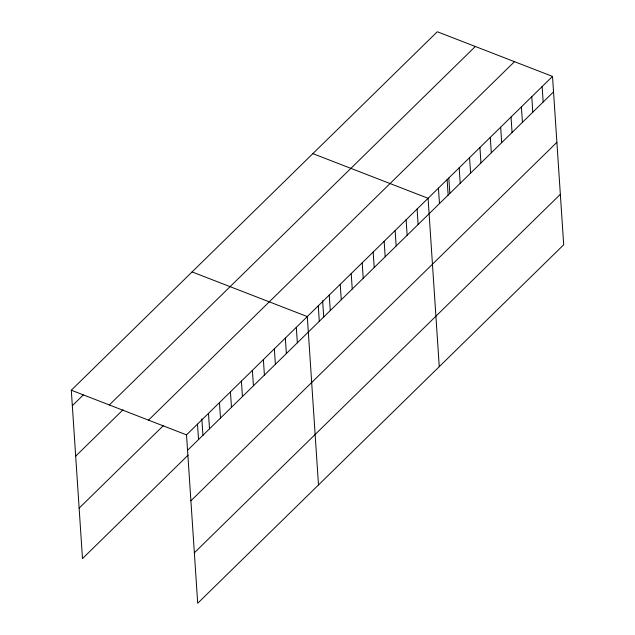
<?xml version="1.0" encoding="UTF-8"?>
<svg xmlns="http://www.w3.org/2000/svg" width="635" height="635" viewBox="0 0 635 635"><rect width="100%" height="100%" fill="white"/><g stroke="black" fill="none" stroke-linecap="round" stroke-linejoin="round"><path stroke-width="0.95" d="M188.166 455.089L82.486 558.594L71.303 390.223L437.293 31.75L552.514 76.406L563.697 244.777L197.707 603.25L186.523 434.872L552.514 76.406M72.334 405.686L83.312 394.938M109.323 404.955L475.321 46.482M75.684 456.152L123.031 409.773M148.503 420.14L514.493 61.666M79.137 508.135L163.544 425.466M187.547 450.342L553.537 91.869M190.897 500.801L556.895 142.327M194.35 552.791L560.348 194.318M312.857 153.63L428.077 198.287L439.261 366.657M192.08 271.923L307.3 316.579L318.484 484.957M71.303 390.223L186.523 434.872M542.139 86.558L543.171 102.029M531.773 96.718L532.797 112.181M521.406 106.87L522.43 122.341M511.032 117.03L512.064 132.501M500.666 127.183L501.69 142.653M490.291 137.343L491.323 152.813M479.925 147.503L480.949 162.965M469.551 157.655L470.583 173.125M459.184 167.815L460.208 183.285M448.818 177.967L449.842 193.437M447.127 179.745L448.159 195.27M438.444 188.127L439.476 203.597M417.092 209.034L418.124 224.504M406.114 219.789L407.146 235.26M395.137 230.545L396.161 246.015M384.159 241.3L385.183 256.77M373.174 252.055L374.205 267.526M362.196 262.811L363.22 278.273M351.219 273.566L352.242 289.028M340.241 284.313L341.265 299.784M329.255 295.069L330.287 310.539M322.628 300.657L323.723 317.151M318.278 305.824L319.302 321.294M296.315 327.335L297.347 342.805M285.337 338.09L286.369 353.552M274.36 348.845L275.384 364.307M263.382 359.593L264.406 375.063M252.397 370.348L253.428 385.818M241.419 381.103L242.443 396.573M230.441 391.858L231.465 407.329M219.456 402.614L220.488 418.076M208.478 413.369L209.51 428.831M201.851 418.957L202.946 435.451M197.501 424.117L198.525 439.587"/></g></svg>
